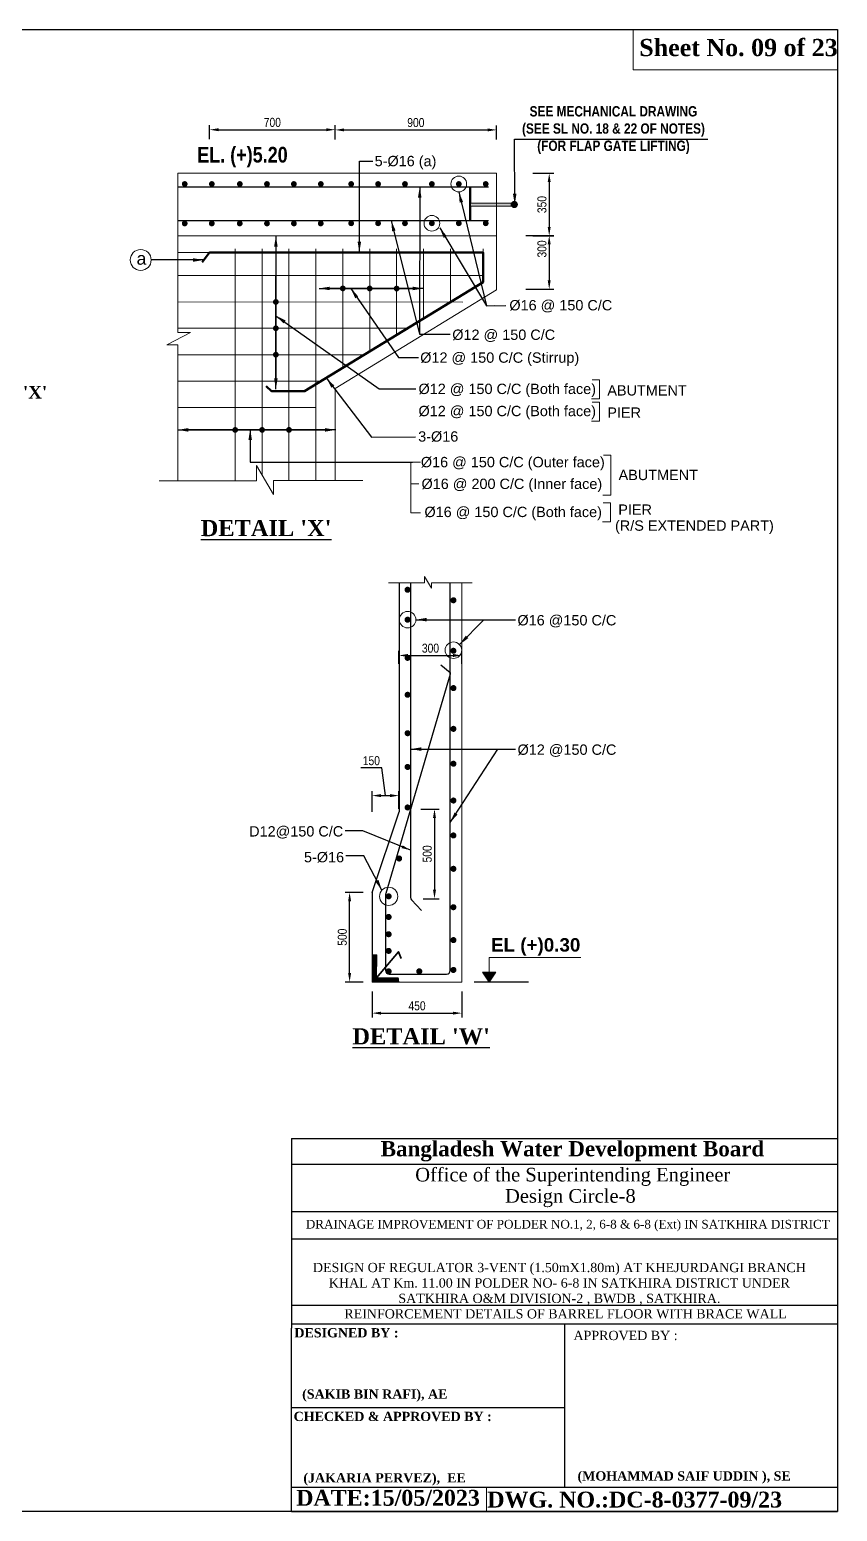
# Model space of a CAD drawing. Extents: x -119161 to 3778985, y -718511 to -30958.
# Drawn here: x 2877938 to 2886943, y -264641 to -248115 of the extents above; entities that cross this region are included whole.
import ezdxf

# ---------------------------------------------------------------- set-up
doc = ezdxf.new("R2010")
doc.units = 0
doc.header["$MEASUREMENT"] = 0
doc.layers.get('DEFPOINTS').update_dxf_attribs({"linetype": 'CONTINUOUS'})
for name, color, linetype, lineweight in [('Dim', 7, 'CONTINUOUS', 9), ('Grid Line_Outer', 7, 'CONTINUOUS', 5), ('Left Bank Profile', 7, 'CONTINUOUS', 25), ('ROD', 1, 'CONTINUOUS', 30)]:
    doc.layers.add(name, color=color, linetype=linetype, lineweight=lineweight)
for name, color, linetype in [('LINE', 7, 'CONTINUOUS'), ('REINF.', 1, 'CONTINUOUS'), ('TEXT', 10, 'CONTINUOUS'), ('TXT', 7, 'CONTINUOUS')]:
    doc.layers.add(name, color=color, linetype=linetype)
doc.styles.add('ARIAL', font='ARIALN.TTF')
doc.styles.add('DIM', font='isocp3.shx')
doc.styles.get("Standard").update_dxf_attribs({"font": 'times.ttf', "height": 250})
doc.styles.add('text', font='ARIALN.TTF', dxfattribs={"height": 1.6})
doc.dimstyles.new('dim_50', dxfattribs={"dimtxt": 100, "dimasz": 100, "dimexe": 50, "dimexo": 30, "dimgap": 30, "dimtad": 1, "dimdec": 0, "dimzin": 0, "dimdsep": 46, "dimtxsty": 'DIM', "dimcen": 0.09, "dimclrd": 5, "dimclre": 5, "dimclrt": 7, "dimadec": 0, "dimazin": 0, "dimtfac": 1, "dimtdec": 0, "dimtmove": 0, "dimatfit": 3, "dimfxl": 1, "dimtolj": 1, "dimtzin": 0, "dimarcsym": 1})

# ---------------------------------------------------------------- blocks, each defined once
blk = doc.blocks.new('*D29')
at = {"layer": 'DEFPOINTS', "color": 0, "lineweight": -2}
for p in [(2881344, -249369), (2883144, -249233), (2883144, -249369)]:
    blk.add_point(p, dxfattribs=at)
at = {"layer": 'Dim', "color": 5, "lineweight": -2}
for p, q in [((2881344, -249339), (2881344, -249183)), ((2883144, -249339), (2883144, -249183)), ((2881444, -249233), (2883044, -249233))]:
    blk.add_line(p, q, dxfattribs=at)
for points in [[(2881444, -249217), (2881444, -249250), (2881344, -249233)], [(2883044, -249217), (2883044, -249250), (2883144, -249233)]]:
    blk.add_solid(points, dxfattribs=at)
at = {"layer": 'Dim', "color": 7, "insert": (2882244, -249152), "char_height": 100, "attachment_point": 5, "style": 'ARIAL'}
blk.add_mtext('\\A1;900', dxfattribs=at)
blk = doc.blocks.new('*D30')
at = {"layer": 'DEFPOINTS', "color": 0, "lineweight": -2}
for p in [(2883517, -249716), (2883517, -250416), (2883731, -250416)]:
    blk.add_point(p, dxfattribs=at)
at = {"layer": 'Dim', "color": 5, "lineweight": -2}
for p, q in [((2883547, -249716), (2883781, -249716)), ((2883731, -249816), (2883731, -250316)), ((2883547, -250416), (2883781, -250416))]:
    blk.add_line(p, q, dxfattribs=at)
for points in [[(2883714, -249816), (2883747, -249816), (2883731, -249716)], [(2883714, -250316), (2883747, -250316), (2883731, -250416)]]:
    blk.add_solid(points, dxfattribs=at)
at = {"layer": 'Dim', "color": 7, "insert": (2883650, -250066), "char_height": 100, "attachment_point": 5, "rotation": 90, "style": 'ARIAL'}
blk.add_mtext('\\A1;350', dxfattribs=at)
blk = doc.blocks.new('*D31')
at = {"layer": 'DEFPOINTS', "color": 0, "lineweight": -2}
for p in [(2883439, -250411), (2883439, -251011), (2883731, -251011)]:
    blk.add_point(p, dxfattribs=at)
at = {"layer": 'Dim', "color": 5, "lineweight": -2}
for p, q in [((2883469, -250411), (2883781, -250411)), ((2883731, -250511), (2883731, -250911)), ((2883469, -251011), (2883781, -251011))]:
    blk.add_line(p, q, dxfattribs=at)
for points in [[(2883714, -250511), (2883747, -250511), (2883731, -250411)], [(2883714, -250911), (2883747, -250911), (2883731, -251011)]]:
    blk.add_solid(points, dxfattribs=at)
at = {"layer": 'Dim', "color": 7, "insert": (2883650, -250561), "char_height": 100, "attachment_point": 5, "rotation": 90, "style": 'ARIAL'}
blk.add_mtext('\\A1;300', dxfattribs=at)
blk = doc.blocks.new('*D47')
at = {"layer": 'DEFPOINTS', "color": 0, "lineweight": -2}
for p in [(2881505, -257737), (2881687, -257737), (2881687, -258737)]:
    blk.add_point(p, dxfattribs=at)
at = {"layer": 'Dim', "color": 5, "lineweight": -2}
for p, q in [((2881657, -257737), (2881455, -257737)), ((2881505, -258637), (2881505, -257837)), ((2881657, -258737), (2881455, -258737))]:
    blk.add_line(p, q, dxfattribs=at)
for points in [[(2881489, -257837), (2881522, -257837), (2881505, -257737)], [(2881489, -258637), (2881522, -258637), (2881505, -258737)]]:
    blk.add_solid(points, dxfattribs=at)
at = {"layer": 'Dim', "color": 7, "insert": (2881424, -258237), "char_height": 100, "attachment_point": 5, "rotation": 90, "style": 'ARIAL'}
blk.add_mtext('\\A1;500', dxfattribs=at)
blk = doc.blocks.new('*D62')
at = {"layer": 'DEFPOINTS', "color": 0, "lineweight": -2}
for p in [(2882056, -256658), (2881756, -256868), (2882056, -256837)]:
    blk.add_point(p, dxfattribs=at)
at = {"layer": 'Dim', "color": 5, "lineweight": -2}
for p, q in [((2881865, -256350), (2881632, -256350)), ((2881906, -256658), (2881865, -256350)), ((2881756, -256838), (2881756, -256608)), ((2882056, -256807), (2882056, -256608)), ((2881856, -256658), (2881956, -256658))]:
    blk.add_line(p, q, dxfattribs=at)
for points in [[(2881856, -256641), (2881856, -256675), (2881756, -256658)], [(2881956, -256641), (2881956, -256675), (2882056, -256658)]]:
    blk.add_solid(points, dxfattribs=at)
at = {"layer": 'Dim', "color": 7, "insert": (2881748, -256269), "char_height": 100, "attachment_point": 5, "style": 'ARIAL'}
blk.add_mtext('\\A1;150', dxfattribs=at)
blk = doc.blocks.new('*D48')
at = {"layer": 'DEFPOINTS', "color": 0, "lineweight": -2}
for p in [(2881756, -258811), (2882757, -258814), (2882757, -259084)]:
    blk.add_point(p, dxfattribs=at)
at = {"layer": 'Dim', "color": 5, "lineweight": -2}
for p, q in [((2881756, -258841), (2881756, -259134)), ((2882757, -258844), (2882757, -259134)), ((2881856, -259084), (2882657, -259084))]:
    blk.add_line(p, q, dxfattribs=at)
for points in [[(2881856, -259068), (2881856, -259101), (2881756, -259084)], [(2882657, -259068), (2882657, -259101), (2882757, -259084)]]:
    blk.add_solid(points, dxfattribs=at)
at = {"layer": 'Dim', "color": 7, "insert": (2882257, -259003), "char_height": 100, "attachment_point": 5, "style": 'ARIAL'}
blk.add_mtext('\\A1;450', dxfattribs=at)
blk = doc.blocks.new('*D49')
at = {"layer": 'DEFPOINTS', "color": 0, "lineweight": -2}
for p in [(2882757, -255095), (2882056, -255220), (2882757, -255219)]:
    blk.add_point(p, dxfattribs=at)
at = {"layer": 'Dim', "color": 5, "lineweight": -2}
for p, q in [((2882056, -255190), (2882056, -255045)), ((2882156, -255095), (2882657, -255095)), ((2882757, -255189), (2882757, -255045))]:
    blk.add_line(p, q, dxfattribs=at)
for points in [[(2882156, -255078), (2882156, -255112), (2882056, -255095)], [(2882657, -255078), (2882657, -255112), (2882757, -255095)]]:
    blk.add_solid(points, dxfattribs=at)
at = {"layer": 'Dim', "color": 7, "insert": (2882407, -255014), "char_height": 100, "attachment_point": 5, "style": 'ARIAL'}
blk.add_mtext('\\A1;300', dxfattribs=at)
blk = doc.blocks.new('*D50')
at = {"layer": 'DEFPOINTS', "color": 0, "lineweight": -2}
for p in [(2882268, -256808), (2882296, -257808), (2882452, -257808)]:
    blk.add_point(p, dxfattribs=at)
at = {"layer": 'Dim', "color": 5, "lineweight": -2}
for p, q in [((2882298, -256808), (2882502, -256808)), ((2882452, -256908), (2882452, -257708)), ((2882326, -257808), (2882502, -257808))]:
    blk.add_line(p, q, dxfattribs=at)
for points in [[(2882435, -256908), (2882468, -256908), (2882452, -256808)], [(2882435, -257708), (2882468, -257708), (2882452, -257808)]]:
    blk.add_solid(points, dxfattribs=at)
at = {"layer": 'Dim', "color": 7, "insert": (2882371, -257308), "char_height": 100, "attachment_point": 5, "rotation": 90, "style": 'ARIAL'}
blk.add_mtext('\\A1;500', dxfattribs=at)
blk = doc.blocks.new('*D24')
at = {"layer": 'DEFPOINTS', "color": 0, "lineweight": -2}
for p in [(2879944, -249367), (2881344, -249231), (2881344, -249367)]:
    blk.add_point(p, dxfattribs=at)
at = {"layer": 'Dim', "color": 5, "lineweight": -2}
for p, q in [((2879944, -249337), (2879944, -249181)), ((2881344, -249337), (2881344, -249181)), ((2880044, -249231), (2881244, -249231))]:
    blk.add_line(p, q, dxfattribs=at)
for points in [[(2880044, -249215), (2880044, -249248), (2879944, -249231)], [(2881244, -249215), (2881244, -249248), (2881344, -249231)]]:
    blk.add_solid(points, dxfattribs=at)
at = {"layer": 'Dim', "color": 7, "insert": (2880644, -249150), "char_height": 100, "attachment_point": 5, "style": 'ARIAL'}
blk.add_mtext('\\A1;700', dxfattribs=at)

msp = doc.modelspace()

# ---------------------------------------------------------------- hatches: boundary and pattern name
at = {"layer": 'Dim', "ltscale": 500}
h = msp.add_hatch(color=15, dxfattribs=at)
h.dxf.hatch_style = 1
h.paths.add_polyline_path([(2883060.3, -258628.8), (2882985.7, -258628.8), (2883060.3, -258739.7)])
h.paths.add_polyline_path([(2883134.8, -258628.8), (2883060.3, -258628.8), (2883060.3, -258739.7)])
at = {"layer": 'Grid Line_Outer', "ltscale": 2}
h = msp.add_hatch(dxfattribs=at)
h.set_pattern_fill('ANSI31', color=1, scale=2)
h.set_pattern_definition([(45, (1967062.86952, -189298.41345), (-0.1767766953, 0.1767766953), [])])
h.paths.add_polyline_path([(2882052.4, -258737.1), (2882048.3, -258689.6), (2881805, -258689.6), (2881809, -258434.8), (2881756.3, -258434.8), (2881756.3, -258737.1)])
at = {"layer": 'REINF.'}
h = msp.add_hatch(color=13, dxfattribs=at)
h.dxf.hatch_style = 1
h.paths.add_polyline_path([(2883143.9, -250060.4), (2882850.8, -250059.6), (2882850.8, -250187.4), (2882856.5, -250187.4), (2882856.5, -250084.2), (2883143.9, -250084.2)])
h.paths.add_polyline_path([(2883316.9, -250060.9), (2883143.9, -250060.4), (2883143.9, -250084.2), (2883316.9, -250084.2)])
h.paths.add_polyline_path([(2883143.9, -250050.1), (2882856.5, -250050.1), (2882856.5, -249912.9), (2882850.8, -249912.9), (2882850.8, -250059.6), (2883143.9, -250060.4)])
h.paths.add_polyline_path([(2882850.8, -249912.9), (2882842, -249912.9), (2882842, -250187.4), (2882850.8, -250187.4)])
h.paths.add_polyline_path([(2883316.9, -250050.1), (2883143.9, -250050.1), (2883143.9, -250060.4), (2883316.9, -250060.9)])

# ---------------------------------------------------------------- linework, layer by layer
at = {"layer": 'Dim'}
for points in [[(2879591.2, -249715.9), (2879591.2, -251493.2), (2879731.3, -251493.2), (2879468.9, -251629.4), (2879591.9, -251629.4), (2879591.9, -253145.4)], [(2882856.5, -250084.2), (2882856.5, -250243.1), (2882842, -250243.1), (2882842, -249868.6), (2882856.5, -249868.6), (2882856.5, -250050.1)], [(2882856.5, -250050.1), (2883316.9, -250050.1), (2883316.9, -250084.2), (2882856.5, -250084.2)], [(2884210.1, -252022.1), (2884292.6, -252022.1), (2884292.6, -252233.1), (2884203.1, -252233.1)], [(2884210.1, -252268.9), (2884292.6, -252268.9), (2884292.6, -252479.9), (2884203.1, -252479.9)], [(2879383.4, -253145.4), (2880468.2, -253145.4), (2880468.2, -252975.5), (2880657.3, -253299.5), (2880657.3, -253144.7), (2881651, -253144.7)], [(2882294.7, -252937.7), (2882189, -252937.7), (2882189, -253180.2), (2882278.5, -253180.2)], [(2884335.5, -252860.6), (2884418, -252860.6), (2884418, -253307.2), (2884328.5, -253307.2)], [(2882294.7, -253504.3), (2882189, -253504.3), (2882189, -253180.2), (2882278.5, -253180.2)], [(2884332.4, -253394.3), (2884414.9, -253394.3), (2884414.9, -253605.3), (2884325.4, -253605.3)], [(2881938.9, -254284.7), (2882341.6, -254284.7), (2882341.6, -254213.4), (2882418.9, -254345.1), (2882418.9, -254284), (2882873.6, -254284)]]:
    msp.add_lwpolyline(points, dxfattribs=at)
at = {"layer": 'Dim', "color": 1}
for points in [[(2879590.9, -250599.1), (2882993.5, -250599.1)], [(2880229.6, -250560.6), (2880229.6, -253145.4)], [(2880529.6, -250560.6), (2880529.6, -253080.6)], [(2880829.6, -250560.6), (2880829.6, -253144.7)], [(2881129.6, -250560.6), (2881129.6, -253144.7)], [(2881429.6, -250560.6), (2881429.6, -251887.7)], [(2881729.6, -250560.6), (2881729.6, -251704.3)], [(2882029.6, -250560.6), (2882029.6, -251521)], [(2882329.6, -250560.6), (2882329.6, -251337.7)], [(2882629.6, -250560.6), (2882629.6, -251150.7)], [(2882993.9, -250931.7), (2882993.4, -250560.6)], [(2879591.2, -250855.9), (2882993.8, -250855.9)], [(2879591.2, -251150.7), (2882766.6, -251155.1)], [(2879591.2, -251445.5), (2882153.2, -251445.5)], [(2879591.9, -251740.3), (2881670.7, -251740.3)], [(2879591.9, -252035.1), (2881188.3, -252035.1)], [(2879591.9, -252329.9), (2881129.6, -252329.9)]]:
    msp.add_lwpolyline(points, dxfattribs=at)
at = {"layer": 'Dim', "color": 13, "lineweight": 50}
msp.add_lwpolyline([(2879862.3, -250708.2), (2879943.9, -250599.1), (2882993.5, -250599.1), (2882993.9, -250931.7), (2881002.7, -252148.6), (2880635.3, -252148.6), (2880575.9, -252091.2)], dxfattribs=at)
at = {"layer": 'Dim', "ltscale": 500}
for points in [[(2883060.3, -258628.8), (2883060.3, -258464), (2884082.8, -258464)], [(2883060.3, -258739.7), (2883134.8, -258628.8), (2882985.7, -258628.8), (2883060.3, -258739.7)]]:
    msp.add_lwpolyline(points, dxfattribs=at)
at = {"layer": 'Dim'}
for centre, radius in [((2882722.7, -249836.5), 87.5), ((2882422.7, -250275), 87.5), ((2882151.7, -254695.9), 92.3), ((2882662.8, -255036.4), 92.3), ((2881940.6, -257781.4), 101.3)]:
    msp.add_circle(centre, radius, dxfattribs=at)
at = {"layer": 'Dim', "color": 7}
msp.add_circle((2879176.3, -250684.1), 116.7, dxfattribs=at)
at = {"layer": 'Grid Line_Outer', "color": 1, "ltscale": 2}
msp.add_line((2882052.4, -258737.1), (2882048.3, -258689.6), dxfattribs=at)
msp.add_lwpolyline([(2882052.4, -258737.1), (2881756.3, -258737.1), (2881756.3, -258434.8), (2881809, -258434.8), (2881805, -258689.6), (2882048.3, -258689.6)], dxfattribs=at)
at = {"layer": 'Grid Line_Outer', "color": 1, "lineweight": 35, "ltscale": 2}
msp.add_lwpolyline([(2881805, -258689.6), (2882049.9, -258400.1), (2882078.9, -258475.9)], dxfattribs=at)
at = {"layer": 'Left Bank Profile'}
msp.add_lwpolyline([(2880857.1, -264640.9), (2886943.2, -264640.9)], dxfattribs=at)
msp.add_lwpolyline([(2880857.1, -264640.9), (2886943.2, -264640.9)], dxfattribs=at)
at = {"layer": 'LINE', "lineweight": 18, "ltscale": 500}
for p, q in [((2879591.2, -249715.9), (2883143.9, -249715.9)), ((2883143.9, -249715.9), (2883143.9, -250415.9)), ((2881343.9, -250415.9), (2879591.2, -250415.9)), ((2883143.9, -250415.9), (2881343.9, -250415.9))]:
    msp.add_line(p, q, dxfattribs=at)
at = {"layer": 'LINE', "lineweight": 15}
msp.add_line((2882757.1, -254284), (2882757.1, -258739.7), dxfattribs=at)
at = {"layer": 'LINE', "color": 8, "ltscale": 500}
msp.add_line((2883499.2, -258739.7), (2882892.3, -258739.7), dxfattribs=at)
at = {"layer": 'LINE'}
for p, q in [((2880857.1, -260481.3), (2886943.2, -260481.3)), ((2880857.1, -260481.3), (2880857.1, -262598.5)), ((2880857.1, -260769.8), (2886943.2, -260769.8)), ((2880857.1, -261296.9), (2886943.2, -261296.9)), ((2880857.1, -261602.5), (2886943.2, -261602.5)), ((2880857.1, -262341), (2886943.2, -262341)), ((2880857.1, -262550.1), (2886943.2, -262550.1)), ((2883900.2, -262550.1), (2883900.2, -264370.8)), ((2880857.1, -264640.9), (2880857.1, -262598.5)), ((2880857.1, -263482.3), (2883900.2, -263482.3)), ((2880857.1, -264370.8), (2886943.2, -264370.8)), ((2881999, -264370.8), (2886943.2, -264370.8)), ((2881999, -264370.8), (2886943.2, -264370.8)), ((2881999, -264370.8), (2886943.2, -264370.8))]:
    msp.add_line(p, q, dxfattribs=at)
at = {"layer": 'LINE', "lineweight": 9}
msp.add_line((2886943.2, -260481.3), (2886943.2, -264640.9), dxfattribs=at)
at = {"layer": 'LINE', "color": 7, "lineweight": 9}
for p, q in [((2883032.3, -264370.8), (2883032.3, -264640.9)), ((2886943.2, -264640.9), (2881059.6, -264640.9)), ((2885687.7, -264640.9), (2886099.2, -264640.9))]:
    msp.add_line(p, q, dxfattribs=at)
at = {"layer": 'LINE'}
msp.add_lwpolyline([(2886943.2, -264640.9), (2863573.2, -264640.9), (2863573.2, -248114.9), (2886943.2, -248114.9)], close=True, dxfattribs=at)
at = {"layer": 'LINE', "lineweight": 9}
msp.add_lwpolyline([(2886943.2, -248114.9), (2884666, -248114.9), (2884666, -248561.6), (2886943.2, -248561.6)], close=True, dxfattribs=at)
at = {"layer": 'LINE', "lineweight": 18, "ltscale": 500}
for points in [[(2883143.9, -250415.9), (2883143.9, -251015.9)], [(2883143.9, -251015.9), (2881343.9, -252115.9)], [(2881343.9, -252115.9), (2881343.9, -253144.7)]]:
    msp.add_lwpolyline(points, dxfattribs=at)
at = {"layer": 'LINE', "ltscale": 500}
for points in [[(2882056.3, -254284.7), (2882056.3, -256837.1)], [(2882056.3, -254284.7), (2882056.3, -256837.1)], [(2881756.3, -257737.1), (2882056.3, -256837.1)], [(2881756.3, -257737.1), (2881756.3, -258737.1)]]:
    msp.add_lwpolyline(points, dxfattribs=at)
at = {"layer": 'LINE', "lineweight": 15}
msp.add_lwpolyline([(2881756.3, -258737.1), (2882757.1, -258739.7)], dxfattribs=at)
at = {"layer": 'REINF.', "color": 13}
msp.add_line((2882850.8, -249868.6), (2882850.8, -250243.1), dxfattribs=at)
at = {"layer": 'REINF.', "color": 1}
for points in [[(2879591.2, -249868.6), (2883054.6, -249868.6)], [(2879591.2, -250243.1), (2883054.6, -250243.1)]]:
    msp.add_lwpolyline(points, dxfattribs=at)
for points, const_width in [([(2879666.9, -249852.5, 1), (2879666.9, -249820.5, 1)], 32), ([(2879969, -249852.5, 1), (2879969, -249820.5, 1)], 32), ([(2880281, -249852.5, 1), (2880281, -249820.5, 1)], 32), ([(2880584.1, -249852.5, 1), (2880584.1, -249820.5, 1)], 32), ([(2880884.1, -249852.5, 1), (2880884.1, -249820.5, 1)], 32), ([(2881184.1, -249852.5, 1), (2881184.1, -249820.5, 1)], 32), ([(2881522.7, -249852.5, 1), (2881522.7, -249820.5, 1)], 32), ([(2881822.7, -249852.5, 1), (2881822.7, -249820.5, 1)], 32), ([(2882122.7, -249852.5, 1), (2882122.7, -249820.5, 1)], 32), ([(2882422.7, -249852.5, 1), (2882422.7, -249820.5, 1)], 32), ([(2882722.7, -249852.5, -1), (2882722.7, -249820.5, -1)], 32), ([(2883022.7, -249852.5, -1), (2883022.7, -249820.5, -1)], 32), ([(2883341.1, -250045.3, 1), (2883341.1, -250085.3, 1)], 40), ([(2879666.9, -250260.9, -1), (2879666.9, -250292.9, -1)], 32), ([(2879969, -250260.9, -1), (2879969, -250292.9, -1)], 32), ([(2880281, -250260.9, -1), (2880281, -250292.9, -1)], 32), ([(2880584.1, -250260.9, -1), (2880584.1, -250292.9, -1)], 32), ([(2880884.1, -250260.9, -1), (2880884.1, -250292.9, -1)], 32), ([(2881184.1, -250260.9, -1), (2881184.1, -250292.9, -1)], 32), ([(2881522.7, -250291, 1), (2881522.7, -250259, 1)], 32), ([(2881822.7, -250291, 1), (2881822.7, -250259, 1)], 32), ([(2882122.7, -250291, 1), (2882122.7, -250259, 1)], 32), ([(2882422.7, -250291, 1), (2882422.7, -250259, 1)], 32), ([(2882722.7, -250291, -1), (2882722.7, -250259, -1)], 32), ([(2883022.7, -250291, -1), (2883022.7, -250259, -1)], 32), ([(2881429.6, -250985.5, -1), (2881429.6, -251017.5, -1)], 32), ([(2881729.6, -250985.5, -1), (2881729.6, -251017.5, -1)], 32), ([(2882029.6, -250987, -1), (2882029.6, -251019, -1)], 32), ([(2880683.4, -251135.9, -1), (2880683.4, -251167.9, -1)], 32), ([(2880683.4, -251429.5, -1), (2880683.4, -251461.5, -1)], 32), ([(2880683.4, -251724.3, -1), (2880683.4, -251756.3, -1)], 32), ([(2880229.6, -252563.1, -1), (2880229.6, -252595.1, -1)], 32), ([(2880529.6, -252563.1, -1), (2880529.6, -252595.1, -1)], 32), ([(2880829.6, -252563.1, -1), (2880829.6, -252595.1, -1)], 32)]:
    msp.add_lwpolyline(points, format="xyb", close=True, dxfattribs=dict(at, const_width=const_width))
at = {"layer": 'REINF.', "color": 13, "const_width": 10}
msp.add_lwpolyline([(2882850.8, -249868.6), (2882850.8, -250243.1)], dxfattribs=at)
at = {"layer": 'REINF.', "ltscale": 50, "const_width": 33.8}
for points in [[(2882151.7, -254345.1, -1), (2882151.7, -254378.9, -1)], [(2882662.8, -254462.3, -1), (2882662.8, -254496.1, -1)], [(2882151.7, -254712.8, 1), (2882151.7, -254679, 1)], [(2882151.7, -255104.7, -1), (2882151.7, -255138.4, -1)], [(2882662.8, -255059.8, 1), (2882662.8, -255026, 1)], [(2882662.8, -255442, -1), (2882662.8, -255475.7, -1)], [(2882151.7, -255516.7, -1), (2882151.7, -255550.5, -1)], [(2882151.7, -255945.1, -1), (2882151.7, -255978.9, -1)], [(2882662.8, -255896.5, -1), (2882662.8, -255930.3, -1)], [(2882151.7, -256321.7, -1), (2882151.7, -256355.4, -1)], [(2882662.8, -256285.6, -1), (2882662.8, -256319.4, -1)], [(2882151.7, -256807.2, 1), (2882151.7, -256773.5, 1)], [(2882662.8, -256729.5, 1), (2882662.8, -256695.8, 1)], [(2882662.8, -257119.4, 1), (2882662.8, -257085.6, 1)], [(2882057.5, -257342.6, -1), (2882057.5, -257376.4, -1)], [(2882662.8, -257491.4, 1), (2882662.8, -257457.7, 1)], [(2881940.6, -257764.6, -1), (2881940.6, -257798.3, -1)], [(2882662.8, -257885.6, -1), (2882662.8, -257919.4, -1)], [(2881940.6, -257994.2, -1), (2881940.6, -258028, -1)], [(2881940.6, -258187.2, -1), (2881940.6, -258220.9, -1)], [(2882662.8, -258286.3, 1), (2882662.8, -258252.5, 1)], [(2881940.6, -258373, -1), (2881940.6, -258406.8, -1)], [(2881940.6, -258600.7, -1), (2881940.6, -258634.4, -1)], [(2882282.1, -258600.7, -1), (2882282.1, -258634.4, -1)], [(2882662.8, -258619.4, 1), (2882662.8, -258585.6, 1)]]:
    msp.add_lwpolyline(points, format="xyb", close=True, dxfattribs=at)
at = {"layer": 'ROD'}
for points in [[(2882523.6, -255199.6), (2882626.9, -255284.3), (2882626.9, -255303.1), (2881907.5, -257750.8, 0.0613141), (2881906.3, -257760.5), (2881906.3, -258609.7, 0.4142133), (2881946.3, -258649.7), (2882587.1, -258649.7, 0.4142375), (2882627.1, -258609.7), (2882626.8, -254284)], [(2882185.2, -254284.7), (2882184.3, -257792.7, 0.1911988), (2882195.2, -257820.1), (2882306.9, -257938.7)]]:
    msp.add_lwpolyline(points, format="xyb", dxfattribs=at)

# ---------------------------------------------------------------- texts
at = {"layer": 'Dim', "color": 7}
for s, insert, char_height, width, attachment_point in [('\\pi412.04;{\\fArial Narrow|b1|i0|c0|p34;SEE MECHANICAL DRAWING\\P\\pi327.61;(SEE SL NO. 18 & 22 OF NOTES)\\P\\pi496.6;(FOR FLAP GATE LIFTING)}', (2883100.4, -249235.3), 115.2, 2680.334, 4), ('{\\fArial|b0|i0|c0|p34;5-%%C16 (a) }', (2881784.5, -249597.9), 115.2, 844.287, 4), ('{\\fArial|b0|i0|c0|p34;a}', (2879130.1, -250667.9), 140, 1344.582, 4), ('{\\fArial|b0|i0|c0|p34;%%C16 @ 150 C/C }', (2883286.5, -251200.1), 115.2, 1344.582, 4), ('{\\fArial|b0|i0|c0|p34;%%C12 @ 150 C/C }', (2882650, -251529.4), 115.2, 1344.582, 4), ('{\\fArial|b0|i0|c0|p34;%%C12 @ 150 C/C (Stirrup)}', (2882292.6, -251790.1), 115.2, 2680.334, 4), ('{\\fArial|b0|i0|c0|p34;%%C12 @ 150 C/C (Both face)}', (2882273.5, -252139), 115.2, 2680.334, 4), ('{\\fArial|b0|i0|c0|p34;ABUTMENT}', (2884378.7, -252139), 115.2, 2680.334, 4), ('{\\fArial|b0|i0|c0|p34;%%C12 @ 150 C/C (Both face)}', (2882273.5, -252385.8), 115.2, 2680.334, 4), ('{\\fArial|b0|i0|c0|p34;PIER}', (2884378.7, -252385.8), 115.2, 2680.334, 4), ('{\\fArial|b0|i0|c0|p34;3-%%C16}', (2882269.7, -252654.5), 115.2, 619.539, 4), ('{\\fArial|b0|i0|c0|p34;%%C16 @ 150 C/C (Outer face)}', (2882299.7, -252955.4), 115.2, 2680.334, 4), ('{\\fArial|b0|i0|c0|p34;%%C16 @ 200 C/C (Inner face)}', (2882306.8, -253198), 115.2, 2680.334, 4), ('{\\fArial|b0|i0|c0|p34;ABUTMENT}', (2884504.1, -253082.3), 115.2, 2680.334, 4), ('{\\fArial|b0|i0|c0|p34;%%C16 @ 150 C/C (Both face)}', (2882339.6, -253511.3), 115.2, 2680.334, 4), ('{\\fArial|b0|i0|c0|p34;PIER}', (2884501.1, -253468.3), 115.2, 2680.334, 4), ('{\\fArial|b0|i0|c0|p34;(R/S EXTENDED PART)}', (2884464.5, -253663.5), 115.2, 2680.334, 4), ('{\\fArial|b0|i0|c0|p34;%%C16 @150 C/C }', (2883376.6, -254713.6), 115.2, 1344.582, 4), ('{\\fArial|b0|i0|c0|p34;%%C12 @150 C/C }', (2883377.5, -256157), 115.2, 1344.582, 4), ('{\\fArial|b0|i0|c0|p34;D12@150 C/C }', (2881434.2, -257068.1), 115.2, 1344.582, 6), ('{\\fArial|b0|i0|c0|p34;5-%%C16}', (2881443.9, -257346.4), 115.2, 605.412, 6)]:
    msp.add_mtext(s, dxfattribs=dict(at, insert=insert, char_height=char_height, width=width, attachment_point=attachment_point))
at = {"layer": 'LINE', "color": 7, "lineweight": 9}
msp.add_text('APPROVED BY :', height=103.223, dxfattribs=at).set_placement((2884001.4, -262730.5))
for s, insert, char_height, width, attachment_point in [('{\\fTimes New Roman|b1|i0|c0|p18;Sheet No. 09 of 23}', (2884734.7, -248218.8), 191.777, 6888.552, 1), ('{\\fTimes New Roman|b1|i0|c0|p18;Bangladesh Water Development Board}', (2881852.5, -260511.4), 169.558, 6090.465, 1), ('{\\fTimes New Roman|b0|i0|c0|p18;Office of the Superintending Engineer}', (2882236.8, -260809.5), 151.738, 5450.381, 1), ('{\\fTimes New Roman|b0|i0|c0|p18;Design Circle-8}', (2883237.8, -261046.8), 151.738, 5450.381, 1), ('{\\fTimes New Roman Greek|b0|i0|c0|p18;\\C256;DRAINAGE IMPROVEMENT OF POLDER NO.1, 2, 6-8 & 6-8 (Ext) IN SATKHIRA DISTRICT }', (2883938, -261517.7), 96.6189, 5924.425, 8), ('{\\fTimes New Roman Greek|b0|i0|c0|p18;\\C256;DESIGN OF REGULATOR 3-VENT (1.50mX1.80m) AT KHEJURDANGI BRANCH KHAL AT Km. 11.00 IN POLDER NO- 6-8 IN SATKHIRA DISTRICT UNDER SATKHIRA O&M DIVISION-2 , BWDB , SATKHIRA.}', (2883844, -262341), 103.2232, 5744.576, 8), ('{\\fTimes New Roman|b0|i0|c0|p18;\\C7;REINFORCEMENT DETAILS OF BARREL FLOOR WITH BRACE WALL}', (2883912.8, -262491.4), 103.223, 5744.576, 8)]:
    msp.add_mtext(s, dxfattribs=dict(at, insert=insert, char_height=char_height, width=width, attachment_point=attachment_point))
at = {"layer": 'LINE', "color": 7, "lineweight": 9, "attachment_point": 1}
for s, insert, char_height in [('{\\fTimes New Roman|b1|i0|c0|p18;DESIGNED BY :}', (2880889.8, -262597.3), 103.223), ('{\\fTimes New Roman|b1|i0|c0|p18;\\C0;(SAKIB BIN RAFI), AE}', (2880976.3, -263280.4), 103.223), ('{\\fTimes New Roman|b1|i0|c0|p18;CHECKED & APPROVED BY :}', (2880881.3, -263530.2), 103.223), ('{\\fTimes New Roman|b1|i0|c0|p18;\\C0;(JAKARIA PERVEZ),  EE  }', (2880989.8, -264215.3), 103.223), ('{\\fTimes New Roman|b1|i0|c0|p18;\\C0;(MOHAMMAD SAIF UDDIN ), SE}', (2884046.4, -264193.9), 103.223), ('{\\fTimes New Roman|b1|i0|c0|p18;DATE:15/05/2023}', (2880909.4, -264400.9), 176.865), (' {\\fTimes New Roman|b1|i0|c0|p18;DWG. NO.:DC-8-0377-09/23}', (2882973.2, -264421), 176.865)]:
    msp.add_mtext(s, dxfattribs=dict(at, insert=insert, char_height=char_height))
at = {"layer": 'TEXT', "color": 6, "insert": (2879806.8, -249422.3), "char_height": 174.96, "width": 1860.322, "attachment_point": 1, "style": 'text'}
msp.add_mtext('{\\fArial Narrow|b1|i0|c0|p34;EL. (+)5.20}', dxfattribs=at)
at = {"layer": 'TEXT', "char_height": 243, "width": 2084.768, "attachment_point": 1, "style": 'text'}
for s, insert in [("{\\fTimes New Roman|b1|i0|c0|p18;\\H0.74074x;\\L\\C6;DETAIL 'X'}", (2879845.3, -253584.3)), ("{\\fTimes New Roman|b1|i0|c0|p18;\\H0.74074x;\\L\\C6;DETAIL 'W'}", (2881536.4, -259252.7))]:
    msp.add_mtext(s, dxfattribs=dict(at, insert=insert))
at = {"layer": 'TXT', "color": 0, "attachment_point": 5, "style": 'ARIAL'}
for s, insert, char_height, width in [("{\\fTimes New Roman|b1|i0|c0|p18;\\C7;DETAIL 'X'}", (2877566.7, -252159.4), 140, 2026.922), ('{\\fArial|b1|i0|c0|p34;\\C6;EL (+)0.30}', (2883580, -258345.3), 150, 1034.81)]:
    msp.add_mtext(s, dxfattribs=dict(at, insert=insert, char_height=char_height, width=width))

# ---------------------------------------------------------------- dimensions: what is measured, and where the dimension line sits
at = {"layer": 'Dim'}
for base, p1, p2, text, picture, middle in [((2881343.9, -249231.3), (2879943.9, -249367), (2881343.9, -249367), '700', '*D24', (2880643.9, -249150.3)), ((2883143.9, -249233.5), (2881343.9, -249369.1), (2883143.9, -249369.1), '900', '*D29', (2882243.9, -249152.4)), ((2882757.1, -255095), (2882056.3, -255219.9), (2882757.1, -255219.1), '300', '*D49', (2882406.7, -255013.9)), ((2882757.1, -259084.4), (2881756.3, -258811.4), (2882757.1, -258814), '450', '*D48', (2882256.7, -259003.3))]:
    dim = msp.add_linear_dim(base=base, p1=p1, p2=p2, text=text, dimstyle='dim_50', override={"dimtxsty": 'ARIAL', "dimtmove": 1}, dxfattribs=at)
    dim.commit()
    dim.dimension.update_dxf_attribs({"geometry": picture, "text_midpoint": middle})
for base, p1, p2, text, picture, middle in [((2883730.6, -250415.9), (2883517.2, -249715.9), (2883517.2, -250415.9), '350', '*D30', (2883649.6, -250065.9)), ((2882451.7, -257808.3), (2882267.7, -256808), (2882295.9, -257808.3), '500', '*D50', (2882370.6, -257308.1)), ((2881505.3, -257737.1), (2881687.2, -258737.1), (2881687.2, -257737.1), '500', '*D47', (2881424.3, -258237.1))]:
    dim = msp.add_linear_dim(base=base, p1=p1, p2=p2, angle=90, text=text, dimstyle='dim_50', override={"dimtxsty": 'ARIAL', "dimtmove": 1}, dxfattribs=at)
    dim.commit()
    dim.dimension.update_dxf_attribs({"geometry": picture, "text_midpoint": middle})
dim = msp.add_linear_dim(base=(2883730.6, -251010.7), p1=(2883438.8, -250410.7), p2=(2883438.8, -251010.7), angle=90, text='300', dimstyle='dim_50', override={"dimtxsty": 'ARIAL', "dimtmove": 1}, dxfattribs=at)
dim.commit()
dim.dimension.update_dxf_attribs({"geometry": '*D31', "text_midpoint": (2883730.6, -250560.7), "dimtype": 160})
dim = msp.add_linear_dim(base=(2882056.3, -256658.1), p1=(2881756.3, -256867.5), p2=(2882056.3, -256837.1), text='150', dimstyle='dim_50', override={"dimtxsty": 'ARIAL', "dimtmove": 1}, dxfattribs=at)
dim.commit()
dim.dimension.update_dxf_attribs({"geometry": '*D62', "text_midpoint": (2881835.1, -256349.8), "dimtype": 160})

# ---------------------------------------------------------------- leaders
for points, override in [([(2883346.5, -250065.3), (2883345.1, -249336.7), (2885498.1, -249336.7)], {"dimtxt": 120, "dimasz": 120, "dimtxsty": 'ARIAL', "dimtmove": 1}), ([(2881614, -250599.1), (2881614, -249580.2), (2881762.5, -249580.2)], {"dimtxt": 120, "dimasz": 120, "dimtxsty": 'ARIAL', "dimtmove": 1}), ([(2882287.2, -249868.6), (2882284.9, -251512.8), (2882628, -251511.7)], {"dimtxt": 120, "dimasz": 120, "dimtxsty": 'ARIAL', "dimtmove": 1}), ([(2882722.7, -249924), (2883031.8, -251194.1), (2883246.9, -251193)], {"dimtxt": 120, "dimasz": 120, "dimtxsty": 'ARIAL', "dimtmove": 1}), ([(2881969.3, -250243.1), (2882284.9, -251512.8), (2882628, -251511.7)], {"dimtxt": 120, "dimasz": 120, "dimtxsty": 'ARIAL', "dimtmove": 1}), ([(2882510.2, -250325), (2883031.8, -251194.1), (2883124.3, -251192.6)], {"dimtxt": 120, "dimasz": 120, "dimtxsty": 'ARIAL', "dimtmove": 1}), ([(2880683.4, -250415.9), (2880683.4, -252035.1)], {"dimtxt": 120, "dimasz": 120, "dimtxsty": 'ARIAL', "dimtmove": 1}), ([(2879880.3, -250684.1), (2879293, -250684.1)], {"dimtxt": 120, "dimasz": 120, "dimtxsty": 'ARIAL', "dimtmove": 1}), ([(2880683.4, -252123.5), (2880683.4, -250855.9)], {"dimtxt": 120, "dimasz": 120, "dimtxsty": 'ARIAL', "dimtmove": 1}), ([(2881164.7, -251001.5), (2882238.8, -251001.5)], {"dimtxt": 120, "dimasz": 120, "dimtxsty": 'ARIAL', "dimtmove": 1}), ([(2882327.2, -251001.5), (2881253.1, -251001.5)], {"dimtxt": 120, "dimasz": 120, "dimtxsty": 'ARIAL', "dimtmove": 1}), ([(2881517.2, -251001.5), (2882049.3, -251772.4), (2882272.3, -251772.4)], {"dimtxt": 120, "dimasz": 120, "dimtxsty": 'ARIAL', "dimtmove": 1}), ([(2880683.4, -251305.8), (2881833.4, -252121.3), (2882245, -252121.3)], {"dimtxt": 120, "dimasz": 120, "dimtxsty": 'ARIAL', "dimtmove": 1}), ([(2881245.4, -252000.2), (2881748.9, -252661.8), (2882241.5, -252655.3)], {"dimtxt": 120, "dimasz": 120, "dimtxsty": 'ARIAL', "dimtmove": 1}), ([(2879586.2, -252579.1), (2881262.9, -252579.1)], {"dimtxt": 120, "dimasz": 120, "dimtxsty": 'ARIAL', "dimtmove": 1}), ([(2881351.3, -252579.1), (2879674.6, -252579.1)], {"dimtxt": 120, "dimasz": 120, "dimtxsty": 'ARIAL', "dimtmove": 1}), ([(2880397, -252571.8), (2880396.8, -252937.7), (2882205.3, -252937.7)], {"dimtxt": 120, "dimasz": 120, "dimtxsty": 'ARIAL', "dimtmove": 1}), ([(2882244, -254695.9), (2883002.9, -254695.9)], {"dimtxt": 120, "dimasz": 120, "dimtxsty": 'ARIAL', "dimtmove": 1}), ([(2882730.5, -254973.7), (2883002.9, -254695.9), (2883355.8, -254695.9)], {"dimtxt": 120, "dimasz": 120, "dimtxsty": 'ARIAL', "dimtmove": 1}), ([(2882184.8, -256139.3), (2883356.7, -256139.3)], {"dimtxt": 120, "dimasz": 120, "dimtxsty": 'ARIAL', "dimtmove": 1}), ([(2882627, -256957.7), (2883157.5, -256139.3), (2883356.7, -256139.3)], {"dimtxt": 120, "dimasz": 120, "dimtxsty": 'ARIAL', "dimtmove": 1}), ([(2882184.5, -257266.5), (2881654.2, -257050.4), (2881455, -257050.4)], {"dimgap": 30, "dimtad": 0}), ([(2881865.3, -257713.7), (2881665, -257328.7), (2881464.7, -257328.7)], {"dimtxt": 120, "dimasz": 120, "dimtxsty": 'ARIAL', "dimtmove": 1})]:
    msp.add_leader(points, dimstyle='dim_50', override=override, dxfattribs=at)

doc.saveas('drawing.dxf')
